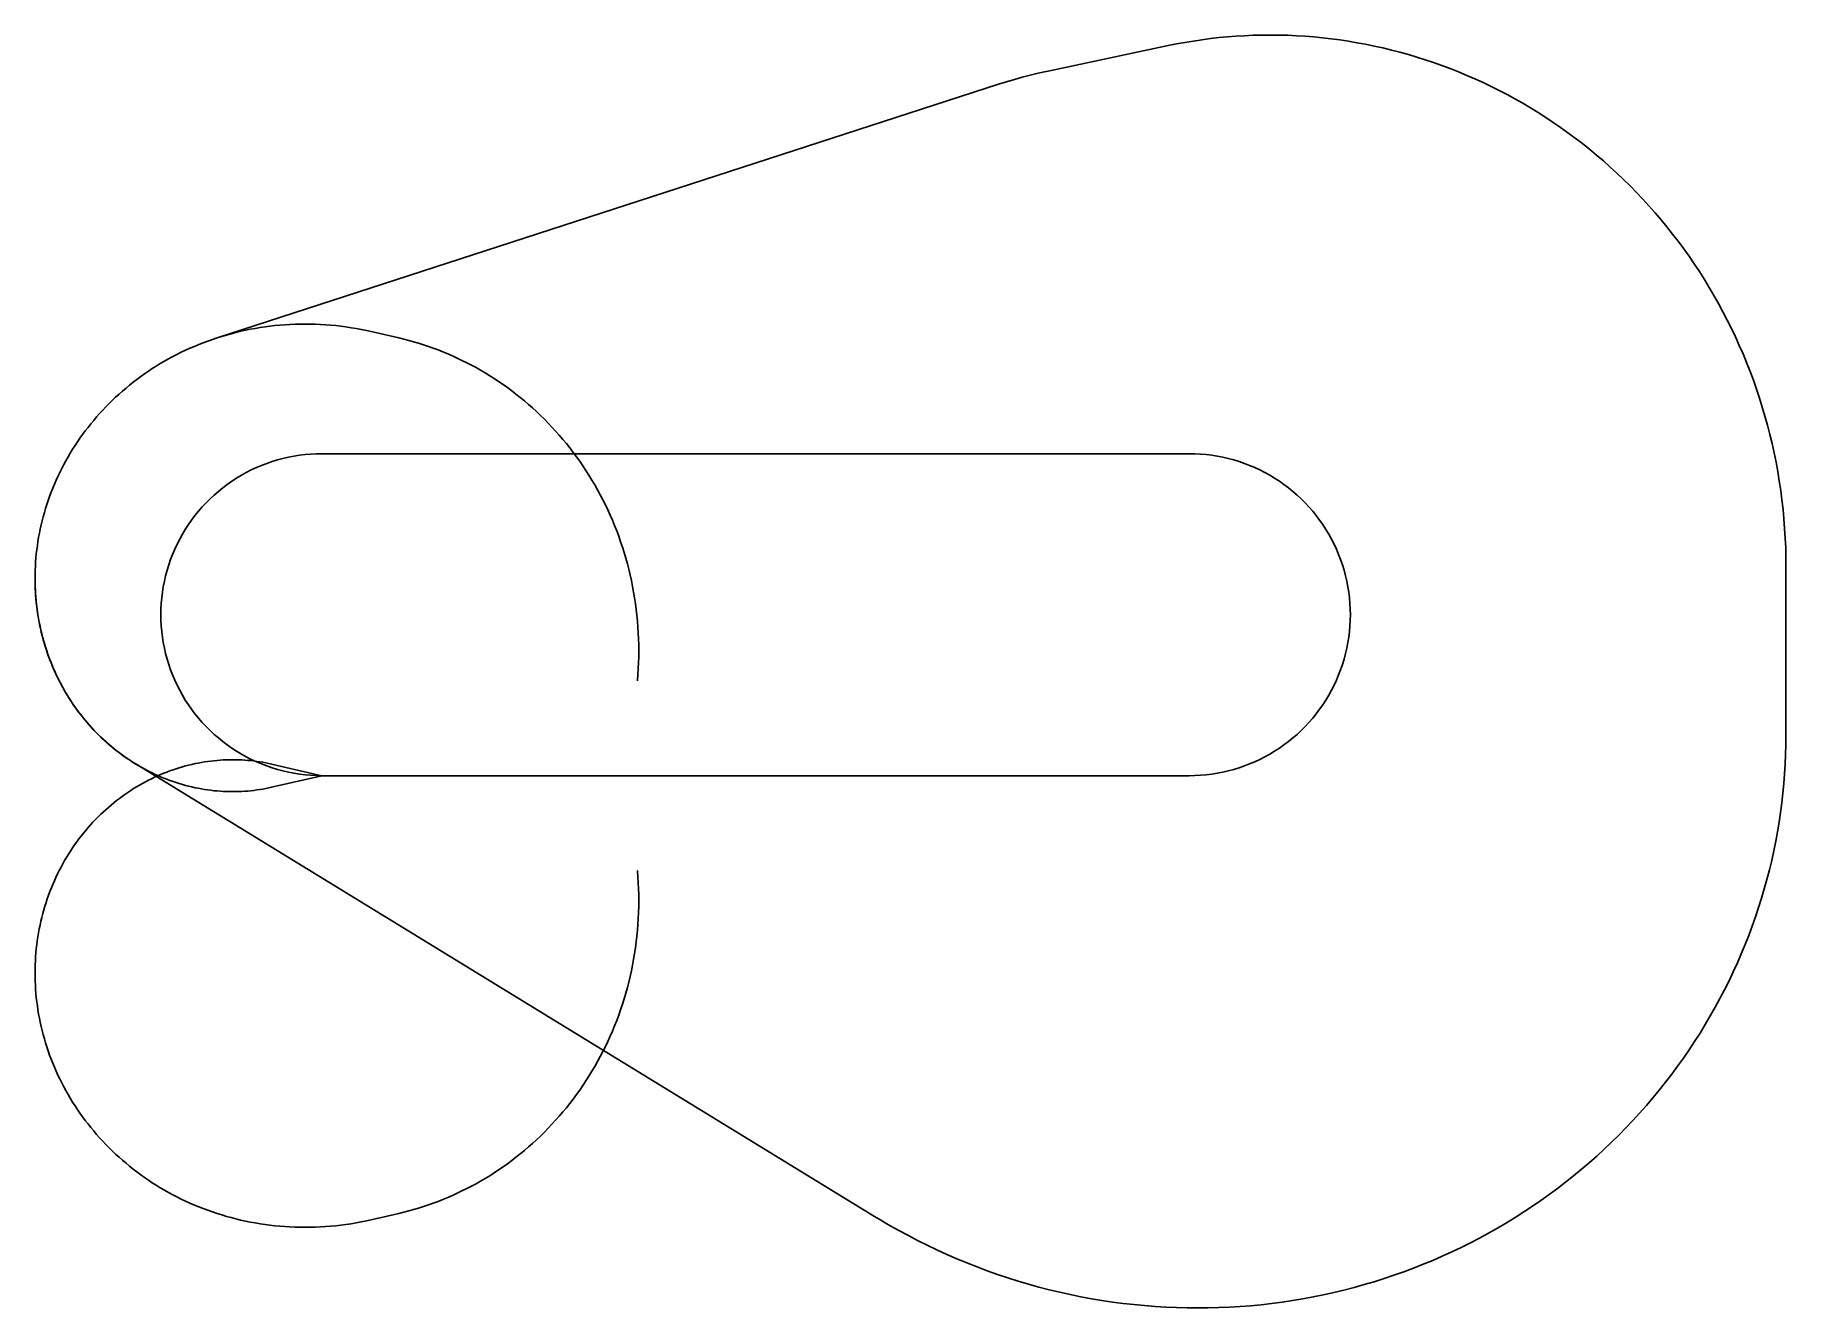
# Model space of a CAD drawing. Header units: metres. Extents: x -9096 to 46425, y -16881 to 23489.
import ezdxf

# ---------------------------------------------------------------- set-up
doc = ezdxf.new("R2010")
doc.units = ezdxf.units.M

msp = doc.modelspace()

# ---------------------------------------------------------------- linework, layer by layer
at = {"layer": 'NorminalTrack', "color": 1}
msp.add_lwpolyline([(0, 0), (0, 0), (-178, 3), (-356, 12), (-534, 28), (-711, 50), (-887, 78), (-1062, 112), (-1235, 152), (-1407, 198), (-1578, 250), (-1746, 308), (-1913, 372), (-2077, 441), (-2238, 517), (-2397, 598), (-2553, 684), (-2706, 776), (-2855, 873), (-3001, 975), (-3144, 1082), (-3282, 1195), (-3417, 1311), (-3547, 1433), (-3673, 1559), (-3794, 1689), (-3911, 1824), (-4024, 1962), (-4131, 2105), (-4233, 2251), (-4330, 2400), (-4422, 2553), (-4508, 2709), (-4589, 2868), (-4665, 3029), (-4734, 3193), (-4798, 3360), (-4856, 3528), (-4908, 3699), (-4954, 3871), (-4994, 4044), (-5028, 4219), (-5056, 4395), (-5078, 4572), (-5094, 4750), (-5103, 4928), (-5106, 5106), (-5103, 5284), (-5094, 5462), (-5078, 5640), (-5056, 5817), (-5028, 5993), (-4994, 6168), (-4954, 6341), (-4908, 6513), (-4856, 6684), (-4798, 6852), (-4734, 7019), (-4665, 7183), (-4589, 7344), (-4508, 7503), (-4422, 7659), (-4330, 7812), (-4233, 7961), (-4131, 8107), (-4024, 8249), (-3911, 8388), (-3794, 8522), (-3673, 8653), (-3547, 8779), (-3417, 8900), (-3282, 9017), (-3144, 9129), (-3001, 9237), (-2855, 9339), (-2706, 9436), (-2553, 9528), (-2397, 9614), (-2238, 9695), (-2077, 9770), (-1913, 9840), (-1746, 9904), (-1578, 9962), (-1407, 10014), (-1235, 10060), (-1062, 10100), (-887, 10134), (-711, 10162), (-534, 10184), (-356, 10199), (-178, 10209), (0, 10212), (0, 10212), (27505, 10212), (27505, 10212), (27684, 10209), (27862, 10199), (28039, 10184), (28216, 10162), (28392, 10134), (28567, 10100), (28741, 10060), (28913, 10014), (29083, 9962), (29252, 9904), (29418, 9840), (29582, 9770), (29744, 9695), (29902, 9614), (30058, 9528), (30211, 9436), (30361, 9339), (30507, 9237), (30649, 9129), (30787, 9017), (30922, 8900), (31052, 8779), (31178, 8653), (31300, 8522), (31417, 8388), (31529, 8249), (31636, 8107), (31738, 7961), (31835, 7812), (31927, 7659), (32014, 7503), (32095, 7344), (32170, 7183), (32239, 7019), (32303, 6852), (32361, 6684), (32413, 6513), (32460, 6341), (32500, 6168), (32534, 5993), (32562, 5817), (32583, 5640), (32599, 5462), (32608, 5284), (32611, 5106), (32608, 4928), (32599, 4750), (32583, 4572), (32562, 4395), (32534, 4219), (32500, 4044), (32460, 3871), (32413, 3699), (32361, 3528), (32303, 3360), (32239, 3193), (32170, 3029), (32095, 2868), (32014, 2709), (31927, 2553), (31835, 2400), (31738, 2251), (31636, 2105), (31529, 1962), (31417, 1824), (31300, 1689), (31178, 1559), (31052, 1433), (30922, 1311), (30787, 1195), (30649, 1082), (30507, 975), (30361, 873), (30211, 776), (30058, 684), (29902, 598), (29744, 517), (29582, 441), (29418, 372), (29252, 308), (29083, 250), (28913, 198), (28741, 152), (28567, 112), (28392, 78), (28216, 50), (28039, 28), (27862, 12), (27684, 3), (27505, 0), (0, 0)], dxfattribs=at)
at = {"layer": 'WindSpiral', "color": 5}
for points in [[(0, 0), (-1596, -368), (-1687, -388), (-1779, -407), (-1872, -424), (-1966, -440), (-2060, -454), (-2154, -466), (-2249, -477), (-2345, -486), (-2441, -494), (-2537, -500), (-2634, -504), (-2732, -506), (-2830, -507), (-2928, -506), (-3026, -504), (-3125, -499), (-3224, -493), (-3323, -485), (-3423, -476), (-3522, -464), (-3622, -451), (-3722, -436), (-3822, -420), (-3922, -401), (-4022, -381), (-4121, -358), (-4221, -334), (-4321, -309), (-4421, -281), (-4520, -251), (-4619, -220), (-4718, -187), (-4817, -152), (-4916, -115), (-5014, -76), (-5112, -36), (-5209, 6), (-5306, 51), (-5402, 97), (-5498, 145), (-5594, 194), (-5689, 246), (-5783, 299), (-5876, 354), (-5969, 411), (-6061, 470), (-6153, 531), (-6244, 593), (-6333, 657), (-6422, 723), (-6510, 791), (-6598, 860), (-6684, 931), (-6769, 1004), (-6853, 1079), (-6936, 1155), (-7019, 1233), (-7099, 1312), (-7179, 1394), (-7258, 1476), (-7335, 1561), (-7411, 1647), (-7486, 1735), (-7560, 1824), (-7632, 1915), (-7703, 2007), (-7772, 2101), (-7840, 2196), (-7906, 2293), (-7971, 2391), (-8035, 2491), (-8097, 2592), (-8157, 2694), (-8216, 2798), (-8272, 2903), (-8328, 3009), (-8381, 3116), (-8433, 3225), (-8483, 3335), (-8532, 3446), (-8578, 3559), (-8623, 3672), (-8666, 3787), (-8706, 3902), (-8745, 4019), (-8782, 4136), (-8818, 4255), (-8851, 4375), (-8882, 4495), (-8911, 4616), (-8938, 4738), (-8963, 4861), (-8986, 4985), (-9006, 5109), (-9025, 5234), (-9042, 5360), (-9056, 5486), (-9068, 5613), (-9078, 5741), (-9086, 5869), (-9092, 5997), (-9095, 6126), (-9096, 6255), (-9095, 6385), (-9091, 6515), (-9086, 6645), (-9078, 6775), (-9067, 6906), (-9055, 7037), (-9040, 7167), (-9022, 7298), (-9003, 7429), (-8981, 7560), (-8957, 7691), (-8930, 7822), (-8901, 7952), (-8870, 8083), (-8836, 8213), (-8800, 8343), (-8761, 8473), (-8721, 8602), (-8677, 8731), (-8632, 8859), (-8584, 8987), (-8534, 9114), (-8481, 9241), (-8426, 9367), (-8369, 9493), (-8310, 9618), (-8248, 9742), (-8183, 9865), (-8117, 9988), (-8048, 10109), (-7977, 10230), (-7903, 10350), (-7828, 10468), (-7750, 10586), (-7670, 10703), (-7587, 10818), (-7503, 10932), (-7416, 11045), (-7327, 11157), (-7236, 11268), (-7143, 11377), (-7047, 11485), (-6950, 11591), (-6850, 11696), (-6748, 11799), (-6645, 11901), (-6539, 12001), (-6431, 12100), (-6322, 12197), (-6210, 12292), (-6097, 12386), (-5981, 12477), (-5864, 12567), (-5745, 12655), (-5624, 12741), (-5501, 12826), (-5377, 12908), (-5251, 12988), (-5123, 13067), (-4994, 13143), (-4862, 13217), (-4730, 13289), (-4596, 13359), (-4460, 13426), (-4323, 13492), (-4184, 13555), (-4044, 13616), (-3903, 13674), (-3760, 13730), (-3616, 13784), (-3471, 13836), (-3324, 13884), (-3324, 13884), (21460, 21930), (21708, 22008), (21957, 22082), (22208, 22151), (22460, 22216), (22714, 22277), (22969, 22334), (22978, 22336), (26837, 23152), (27101, 23206), (27367, 23255), (27635, 23299), (27903, 23339), (28172, 23374), (28442, 23405), (28713, 23431), (28985, 23452), (29257, 23468), (29530, 23480), (29804, 23487), (30078, 23489), (30352, 23486), (30627, 23479), (30901, 23467), (31176, 23450), (31451, 23428), (31726, 23401), (32000, 23370), (32275, 23333), (32549, 23292), (32822, 23246), (33096, 23195), (33368, 23139), (33640, 23079), (33911, 23013), (34181, 22943), (34451, 22868), (34719, 22789), (34986, 22704), (35252, 22615), (35517, 22521), (35780, 22422), (36042, 22319), (36303, 22210), (36561, 22098), (36819, 21980), (37074, 21858), (37328, 21731), (37579, 21600), (37829, 21464), (38076, 21324), (38321, 21179), (38564, 21030), (38805, 20877), (39043, 20719), (39279, 20556), (39512, 20390), (39743, 20219), (39970, 20044), (40195, 19864), (40417, 19681), (40636, 19494), (40852, 19302), (41065, 19107), (41275, 18907), (41481, 18704), (41684, 18497), (41884, 18286), (42080, 18072), (42273, 17854), (42462, 17632), (42647, 17407), (42829, 17178), (43007, 16946), (43181, 16710), (43351, 16471), (43517, 16229), (43679, 15984), (43837, 15736), (43991, 15484), (44140, 15230), (44285, 14973), (44426, 14713), (44562, 14450), (44694, 14185), (44822, 13917), (44945, 13647), (45063, 13374), (45177, 13099), (45286, 12821), (45390, 12542), (45490, 12260), (45584, 11976), (45674, 11691), (45759, 11403), (45839, 11114), (45914, 10823), (45984, 10530), (46049, 10236), (46109, 9940), (46163, 9643), (46213, 9345), (46258, 9046), (46297, 8745), (46331, 8444), (46360, 8142), (46383, 7839), (46402, 7535), (46415, 7230), (46422, 6925), (46425, 6636), (46425, 1282), (46422, 976), (46414, 670), (46401, 364), (46382, 58), (46358, -249), (46328, -555), (46294, -860), (46253, -1166), (46208, -1471), (46157, -1776), (46100, -2080), (46039, -2383), (45972, -2686), (45899, -2988), (45821, -3288), (45738, -3588), (45650, -3886), (45556, -4184), (45457, -4480), (45353, -4774), (45243, -5067), (45129, -5358), (45009, -5648), (44883, -5936), (44753, -6222), (44618, -6505), (44477, -6787), (44332, -7067), (44181, -7344), (44026, -7619), (43865, -7891), (43700, -8161), (43529, -8429), (43354, -8693), (43174, -8955), (42990, -9214), (42800, -9470), (42606, -9723), (42408, -9972), (42205, -10219), (41997, -10462), (41785, -10702), (41568, -10938), (41348, -11170), (41123, -11399), (40893, -11625), (40660, -11846), (40422, -12064), (40181, -12278), (39935, -12487), (39686, -12693), (39433, -12894), (39176, -13092), (38915, -13284), (38651, -13473), (38383, -13657), (38112, -13837), (37837, -14012), (37559, -14182), (37278, -14348), (36993, -14508), (36706, -14664), (36416, -14816), (36122, -14962), (35826, -15103), (35527, -15239), (35226, -15371), (34922, -15496), (34615, -15617), (34306, -15733), (33995, -15843), (33681, -15948), (33366, -16047), (33048, -16141), (32729, -16230), (32407, -16313), (32084, -16391), (31759, -16463), (31433, -16529), (31105, -16590), (30776, -16645), (30446, -16694), (30114, -16738), (29782, -16776), (29448, -16808), (29114, -16834), (28778, -16855), (28443, -16869), (28106, -16878), (27769, -16881), (27432, -16878), (27095, -16869), (26757, -16855), (26420, -16834), (26082, -16807), (25745, -16775), (25407, -16737), (25071, -16692), (24734, -16642), (24399, -16586), (24064, -16524), (23730, -16456), (23396, -16382), (23064, -16302), (22733, -16216), (22403, -16125), (22074, -16028), (21747, -15924), (21421, -15815), (21097, -15701), (20775, -15580), (20454, -15454), (20135, -15322), (19819, -15184), (19504, -15041), (19192, -14892), (18882, -14737), (18575, -14577), (18270, -14412), (17968, -14241), (17668, -14064), (17524, -13977), (-5920, 381), (-6013, 439), (-6104, 498), (-6195, 560), (-6286, 623), (-6375, 688), (-6464, 754), (-6551, 823), (-6638, 893), (-6724, 965), (-6809, 1039), (-6892, 1114), (-6975, 1191), (-7057, 1270), (-7137, 1350), (-7216, 1432), (-7294, 1516), (-7371, 1601), (-7447, 1688), (-7521, 1776), (-7594, 1866), (-7665, 1958), (-7735, 2051), (-7804, 2145), (-7871, 2241), (-7937, 2339), (-8001, 2437), (-8064, 2538), (-8125, 2639), (-8185, 2742), (-8242, 2847), (-8299, 2952), (-8353, 3059), (-8406, 3167), (-8457, 3277), (-8506, 3387), (-8554, 3499), (-8599, 3612), (-8643, 3726), (-8685, 3841), (-8725, 3957), (-8763, 4074), (-8799, 4192), (-8833, 4311), (-8865, 4431), (-8896, 4552), (-8924, 4673), (-8950, 4796), (-8974, 4919), (-8996, 5043), (-9015, 5168), (-9033, 5293), (-9049, 5419), (-9062, 5546), (-9073, 5673), (-9082, 5801), (-9089, 5929), (-9093, 6057), (-9096, 6186), (-9096, 6253)], [(0, 0), (-1596, -368), (-1687, -388), (-1779, -407), (-1872, -424), (-1966, -440), (-2060, -454), (-2154, -466), (-2249, -477), (-2345, -486), (-2441, -494), (-2537, -500), (-2634, -504), (-2732, -506), (-2830, -507), (-2928, -506), (-3026, -504), (-3125, -499), (-3224, -493), (-3323, -485), (-3423, -476), (-3522, -464), (-3622, -451), (-3722, -436), (-3822, -420), (-3922, -401), (-4022, -381), (-4121, -358), (-4221, -334), (-4321, -309), (-4421, -281), (-4520, -251), (-4619, -220), (-4718, -187), (-4817, -152), (-4916, -115), (-5014, -76), (-5112, -36), (-5209, 6), (-5306, 51), (-5402, 97), (-5498, 145), (-5594, 194), (-5689, 246), (-5783, 299), (-5876, 354), (-5969, 411), (-6061, 470), (-6153, 531), (-6244, 593), (-6333, 657), (-6422, 723), (-6510, 791), (-6598, 860), (-6684, 931), (-6769, 1004), (-6853, 1079), (-6936, 1155), (-7019, 1233), (-7099, 1312), (-7179, 1394), (-7258, 1476), (-7335, 1561), (-7411, 1647), (-7486, 1735), (-7560, 1824), (-7632, 1915), (-7703, 2007), (-7772, 2101), (-7840, 2196), (-7906, 2293), (-7971, 2391), (-8035, 2491), (-8097, 2592), (-8157, 2694), (-8216, 2798), (-8272, 2903), (-8328, 3009), (-8381, 3116), (-8433, 3225), (-8483, 3335), (-8532, 3446), (-8578, 3559), (-8623, 3672), (-8666, 3787), (-8706, 3902), (-8745, 4019), (-8782, 4136), (-8818, 4255), (-8851, 4375), (-8882, 4495), (-8911, 4616), (-8938, 4738), (-8963, 4861), (-8986, 4985), (-9006, 5109), (-9025, 5234), (-9042, 5360), (-9056, 5486), (-9068, 5613), (-9078, 5741), (-9086, 5869), (-9092, 5997), (-9095, 6126), (-9096, 6255), (-9095, 6385), (-9091, 6515), (-9086, 6645), (-9078, 6775), (-9067, 6906), (-9055, 7037), (-9040, 7167), (-9022, 7298), (-9003, 7429), (-8981, 7560), (-8957, 7691), (-8930, 7822), (-8901, 7952), (-8870, 8083), (-8836, 8213), (-8800, 8343), (-8761, 8473), (-8721, 8602), (-8677, 8731), (-8632, 8859), (-8584, 8987), (-8534, 9114), (-8481, 9241), (-8426, 9367), (-8369, 9493), (-8310, 9618), (-8248, 9742), (-8183, 9865), (-8117, 9988), (-8048, 10109), (-7977, 10230), (-7903, 10350), (-7828, 10468), (-7750, 10586), (-7670, 10703), (-7587, 10818), (-7503, 10932), (-7416, 11045), (-7327, 11157), (-7236, 11268), (-7143, 11377), (-7047, 11485), (-6950, 11591), (-6850, 11696), (-6748, 11799), (-6645, 11901), (-6539, 12001), (-6431, 12100), (-6322, 12197), (-6210, 12292), (-6097, 12386), (-5981, 12477), (-5864, 12567), (-5745, 12655), (-5624, 12741), (-5501, 12826), (-5377, 12908), (-5251, 12988), (-5123, 13067), (-4994, 13143), (-4862, 13217), (-4730, 13289), (-4596, 13359), (-4460, 13426), (-4323, 13492), (-4184, 13555), (-4044, 13616), (-3903, 13674), (-3760, 13730), (-3616, 13784), (-3471, 13836), (-3324, 13884), (-3177, 13931), (-3028, 13975), (-2878, 14016), (-2727, 14055), (-2576, 14092), (-2423, 14126), (-2269, 14157), (-2114, 14186), (-1959, 14211), (-1803, 14235), (-1646, 14255), (-1488, 14273), (-1330, 14288), (-1171, 14301), (-1012, 14311), (-852, 14318), (-692, 14322), (-531, 14323), (-370, 14322), (-209, 14317), (-47, 14310), (115, 14300), (277, 14288), (439, 14272), (601, 14253), (763, 14232), (925, 14208), (1087, 14181), (1249, 14151), (1410, 14118), (1566, 14083), (2437, 13882), (2594, 13844), (2752, 13804), (2908, 13760), (3065, 13714), (3221, 13665), (3376, 13613), (3531, 13558), (3685, 13501), (3838, 13441), (3990, 13377), (4142, 13311), (4293, 13243), (4443, 13171), (4592, 13097), (4740, 13020), (4887, 12940), (5033, 12858), (5178, 12773), (5321, 12685), (5464, 12594), (5604, 12501), (5744, 12405), (5882, 12307), (6019, 12205), (6154, 12102), (6288, 11995), (6420, 11887), (6550, 11775), (6679, 11662), (6806, 11545), (6931, 11427), (7054, 11306), (7176, 11182), (7295, 11056), (7413, 10928), (7528, 10798), (7641, 10665), (7753, 10530), (7862, 10393), (7969, 10254), (8074, 10112), (8176, 9969), (8276, 9823), (8374, 9676), (8469, 9526), (8562, 9374), (8652, 9221), (8740, 9066), (8826, 8909), (8908, 8750), (8989, 8589), (9066, 8427), (9141, 8263), (9213, 8098), (9282, 7931), (9349, 7762), (9412, 7592), (9473, 7421), (9531, 7248), (9586, 7074), (9638, 6898), (9687, 6722), (9733, 6544), (9776, 6365), (9816, 6185), (9853, 6004), (9886, 5822), (9917, 5639), (9945, 5455), (9969, 5271), (9990, 5086), (10008, 4900), (10023, 4713), (10034, 4526), (10042, 4338), (10047, 4150), (10049, 3962), (10048, 3773), (10043, 3584), (10034, 3394), (10023, 3205), (10008, 3015), (10007, 3009)], [(0, 0), (-1596, 368), (-1687, 388), (-1779, 407), (-1872, 424), (-1966, 440), (-2060, 454), (-2154, 466), (-2249, 477), (-2345, 486), (-2441, 494), (-2537, 500), (-2634, 504), (-2732, 506), (-2830, 507), (-2928, 506), (-3026, 504), (-3125, 499), (-3224, 493), (-3323, 485), (-3423, 476), (-3522, 464), (-3622, 451), (-3722, 436), (-3822, 420), (-3922, 401), (-4022, 381), (-4121, 358), (-4221, 334), (-4321, 309), (-4421, 281), (-4520, 251), (-4619, 220), (-4718, 187), (-4817, 152), (-4916, 115), (-5014, 76), (-5112, 36), (-5209, -6), (-5306, -51), (-5402, -97), (-5498, -145), (-5594, -194), (-5689, -246), (-5783, -299), (-5876, -354), (-5969, -411), (-6061, -470), (-6153, -531), (-6244, -593), (-6333, -657), (-6422, -723), (-6510, -791), (-6598, -860), (-6684, -931), (-6769, -1004), (-6853, -1079), (-6936, -1155), (-7019, -1233), (-7099, -1312), (-7179, -1394), (-7258, -1476), (-7335, -1561), (-7411, -1647), (-7486, -1735), (-7560, -1824), (-7632, -1915), (-7703, -2007), (-7772, -2101), (-7840, -2196), (-7906, -2293), (-7971, -2391), (-8035, -2491), (-8097, -2592), (-8157, -2694), (-8216, -2798), (-8272, -2903), (-8328, -3009), (-8381, -3116), (-8433, -3225), (-8483, -3335), (-8532, -3446), (-8578, -3559), (-8623, -3672), (-8666, -3787), (-8706, -3902), (-8745, -4019), (-8782, -4136), (-8818, -4255), (-8851, -4375), (-8882, -4495), (-8911, -4616), (-8938, -4738), (-8963, -4861), (-8986, -4985), (-9006, -5109), (-9025, -5234), (-9042, -5360), (-9056, -5486), (-9068, -5613), (-9078, -5741), (-9086, -5869), (-9092, -5997), (-9095, -6126), (-9096, -6255), (-9095, -6385), (-9091, -6515), (-9086, -6645), (-9078, -6775), (-9067, -6906), (-9055, -7037), (-9040, -7167), (-9022, -7298), (-9003, -7429), (-8981, -7560), (-8957, -7691), (-8930, -7822), (-8901, -7952), (-8870, -8083), (-8836, -8213), (-8800, -8343), (-8761, -8473), (-8721, -8602), (-8677, -8731), (-8632, -8859), (-8584, -8987), (-8534, -9114), (-8481, -9241), (-8426, -9367), (-8369, -9493), (-8310, -9618), (-8248, -9742), (-8183, -9865), (-8117, -9988), (-8048, -10109), (-7977, -10230), (-7903, -10350), (-7828, -10468), (-7750, -10586), (-7670, -10703), (-7587, -10818), (-7503, -10932), (-7416, -11045), (-7327, -11157), (-7236, -11268), (-7143, -11377), (-7047, -11485), (-6950, -11591), (-6850, -11696), (-6748, -11799), (-6645, -11901), (-6539, -12001), (-6431, -12100), (-6322, -12197), (-6210, -12292), (-6097, -12386), (-5981, -12477), (-5864, -12567), (-5745, -12655), (-5624, -12741), (-5501, -12826), (-5377, -12908), (-5251, -12988), (-5123, -13067), (-4994, -13143), (-4862, -13217), (-4730, -13289), (-4596, -13359), (-4460, -13426), (-4323, -13492), (-4184, -13555), (-4044, -13616), (-3903, -13674), (-3760, -13730), (-3616, -13784), (-3471, -13836), (-3324, -13884), (-3177, -13931), (-3028, -13975), (-2878, -14016), (-2727, -14055), (-2576, -14092), (-2423, -14126), (-2269, -14157), (-2114, -14186), (-1959, -14211), (-1803, -14235), (-1646, -14255), (-1488, -14273), (-1330, -14288), (-1171, -14301), (-1012, -14311), (-852, -14318), (-692, -14322), (-531, -14323), (-370, -14322), (-209, -14317), (-47, -14310), (115, -14300), (277, -14288), (439, -14272), (601, -14253), (763, -14232), (925, -14208), (1087, -14181), (1249, -14151), (1410, -14118), (1566, -14083), (2437, -13882), (2594, -13844), (2752, -13804), (2908, -13760), (3065, -13714), (3221, -13665), (3376, -13613), (3531, -13558), (3685, -13501), (3838, -13441), (3990, -13377), (4142, -13311), (4293, -13243), (4443, -13171), (4592, -13097), (4740, -13020), (4887, -12940), (5033, -12858), (5178, -12773), (5321, -12685), (5464, -12594), (5604, -12501), (5744, -12405), (5882, -12307), (6019, -12205), (6154, -12102), (6288, -11995), (6420, -11887), (6550, -11775), (6679, -11662), (6806, -11545), (6931, -11427), (7054, -11306), (7176, -11182), (7295, -11056), (7413, -10928), (7528, -10798), (7641, -10665), (7753, -10530), (7862, -10393), (7969, -10254), (8074, -10112), (8176, -9969), (8276, -9823), (8374, -9676), (8469, -9526), (8562, -9374), (8652, -9221), (8740, -9066), (8826, -8909), (8908, -8750), (8989, -8589), (9066, -8427), (9141, -8263), (9213, -8098), (9282, -7931), (9349, -7762), (9412, -7592), (9473, -7421), (9531, -7248), (9586, -7074), (9638, -6898), (9687, -6722), (9733, -6544), (9776, -6365), (9816, -6185), (9853, -6004), (9886, -5822), (9917, -5639), (9945, -5455), (9969, -5271), (9990, -5086), (10008, -4900), (10023, -4713), (10034, -4526), (10042, -4338), (10047, -4150), (10049, -3962), (10048, -3773), (10043, -3584), (10034, -3394), (10023, -3205), (10008, -3015), (10007, -3009)]]:
    msp.add_lwpolyline(points, dxfattribs=at)

doc.saveas('drawing.dxf')
